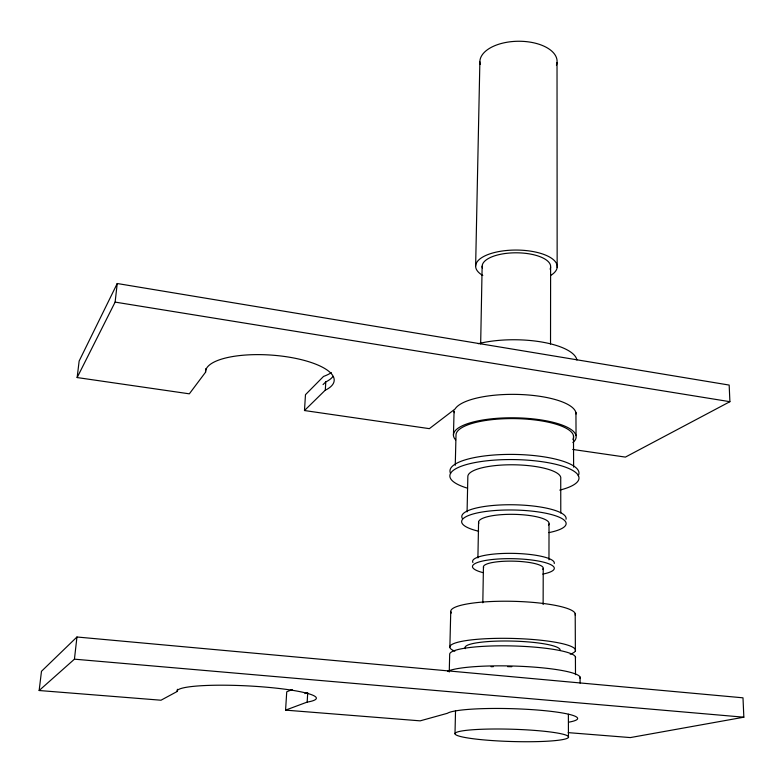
<?xml version="1.0" encoding="UTF-8"?>
<svg xmlns="http://www.w3.org/2000/svg" width="783" height="783" viewBox="0 0 783 783"><rect width="100%" height="100%" fill="white"/><g stroke="black" fill="none" stroke-linecap="round" stroke-linejoin="round"><path stroke-width="1.17" d="M550.527 344.031L550.615 267.394M543.128 604.505L543.226 568.448M548.971 559.806L549.02 523.915M482.817 602.812L483.444 566.843M480.664 343.903L482.142 266.259M477.904 557.917L478.579 522.124M475.633 266.142L479.871 61.779M467.079 511.886L467.843 476.583A46.491 12.518 1 0 1 515.625 464.828A46.491 12.518 1 0 1 560.726 478.795L560.785 513.002M455.001 733.749L455.53 710.67M453.455 435.231L454.071 411.036A60.996 18.919 0.8 0 0 454.355 412.68M449.246 672.01L449.687 654.402A62.953 9.934 1.5 0 1 514.304 645.995A62.953 9.934 1.5 0 1 575.417 658.151M449.863 647.189L450.754 611.494M455.256 465.308L456 435.289A58.813 17.353 0.9 0 1 519.031 418.719A58.813 17.353 0.9 0 1 572.931 439.42M292.235 689.539L286.735 691.8L285.58 710.132L307.171 702.087L307.66 693.689M576.063 414.001A61.025 18.87 0.8 0 0 520.646 394.524A61.025 18.87 0.8 0 0 455.07 409L429.368 428.653L304.479 410.537L325.307 390.12L325.787 381.879L326.951 381.331A64.372 21.298 4 0 0 332.883 376.584M304.479 410.537L305.478 394.681L323.536 376.427A66.917 22.492 4 0 0 331.385 372.639M568.204 732.634L630.335 737.576L743.85 717.199L742.989 697.819L76.959 637L41.479 671.295L39.15 690.518L161.004 700.217L177.212 691.467L177.408 689.285M572.725 449.452L625.411 457.096L729.903 401.689L729.169 385.07L117.235 283.515L79.142 361.051L77.145 377.553L189.339 393.829L205.596 372.15L205.919 368.548M39.15 690.518L74.434 659.169L76.959 637M77.145 377.553L115.121 302.101L117.235 283.515M323.056 384.6L325.787 381.879M325.307 390.12L326.472 389.591A64.509 21.014 4 0 0 286.578 356.764A64.509 21.014 4 0 0 205.518 371.485L205.596 372.15M304.89 693.601L307.729 692.495M307.171 702.087L308.404 701.891A69.756 8.848 2.9 0 0 263.861 686.975A69.756 8.848 2.9 0 0 177.095 691.183L177.212 691.467M285.58 710.132L420.168 720.849L447.416 713.293A65.694 7.879 1.7 0 1 534.544 709.809A65.694 7.879 1.7 0 1 569.006 722.122M74.434 659.169L743.85 717.199M115.121 302.101L729.903 401.689M580.076 677.06L580.105 683.128M575.936 412.396L576.053 435.602M575.202 613.52L575.378 650.908M575.417 656.849L575.495 674.672M573.479 435.642L573.626 467.148M568.38 714.253L568.448 737.439A56.807 6.147 1.7 0 1 480.4 739.573A56.807 6.147 1.7 0 1 486.478 729.12A56.807 6.147 1.7 0 1 568.448 737.439M557.026 62.523L557.153 267.502M482.397 268.04A34.256 13.732 0.3 0 1 517.406 252.811A34.256 13.732 0.3 0 1 550.097 269.176M482.798 275.499A40.794 16.355 0.3 0 1 489.14 254.123A40.794 16.355 0.3 0 1 542.913 254.103A40.794 16.355 0.3 0 1 550.645 275.479M462.254 518.287A52.177 12.743 1.1 0 1 511.994 504.751A52.177 12.743 1.1 0 1 566.021 519.246M478.658 531.246A52.236 12.587 1.1 0 1 476.495 513.119A52.236 12.587 1.1 0 1 551.545 514.588A52.236 12.587 1.1 0 1 548.873 532.616M480.165 64.431A38.612 20.407 -0.5 0 1 519.667 41.254A38.612 20.407 -0.5 0 1 556.429 65.175M472.922 562.517A40.873 8.838 1.2 0 1 511.896 553.356A40.873 8.838 1.2 0 1 554.247 563.535M451.38 613.001A62.317 11.51 1.4 0 1 510.682 601.266A62.317 11.51 1.4 0 1 575.202 615.027M454.845 651.172A62.846 10.199 1.5 0 1 513.071 638.448A62.846 10.199 1.5 0 1 570.22 654.197M482.964 572.618A40.922 8.721 1.3 0 1 485.323 560.491A40.922 8.721 1.3 0 1 542.482 561.9A40.922 8.721 1.3 0 1 542.844 574.096M478.853 523.24A35.255 8.496 1.1 0 1 514.803 514.362A35.255 8.496 1.1 0 1 548.491 525.001M455.677 439.909A61.368 18.107 0.9 0 1 516.584 417.838A61.368 18.107 0.9 0 1 572.921 442.552M465.464 648.647A47.567 7.722 1.5 0 1 510.78 641.052A47.567 7.722 1.5 0 1 560.08 650.448M467.559 488.201A64.588 17.402 1 0 1 469.683 463.712A64.588 17.402 1 0 1 560.697 465.601A64.588 17.402 1 0 1 559.786 490.109M483.669 567.675A29.92 6.372 1.3 0 1 514.177 561.176A29.92 6.372 1.3 0 1 542.795 569.27M450.626 473.48A64.509 17.578 1 0 1 514.901 454.434A64.509 17.578 1 0 1 578.197 475.751M478.315 343.688A61.475 21.014 0.7 0 1 541.073 341.907A61.475 21.014 0.7 0 1 576.924 360.043M447.533 671.315A67.788 9.846 1.6 0 1 524.571 666.499A67.788 9.846 1.6 0 1 580.046 678.352M491.049 666.705A63.257 9.19 1.6 0 1 493.378 666.646M507.511 666.627A63.257 9.19 1.6 0 1 511.818 666.715"/></g></svg>
